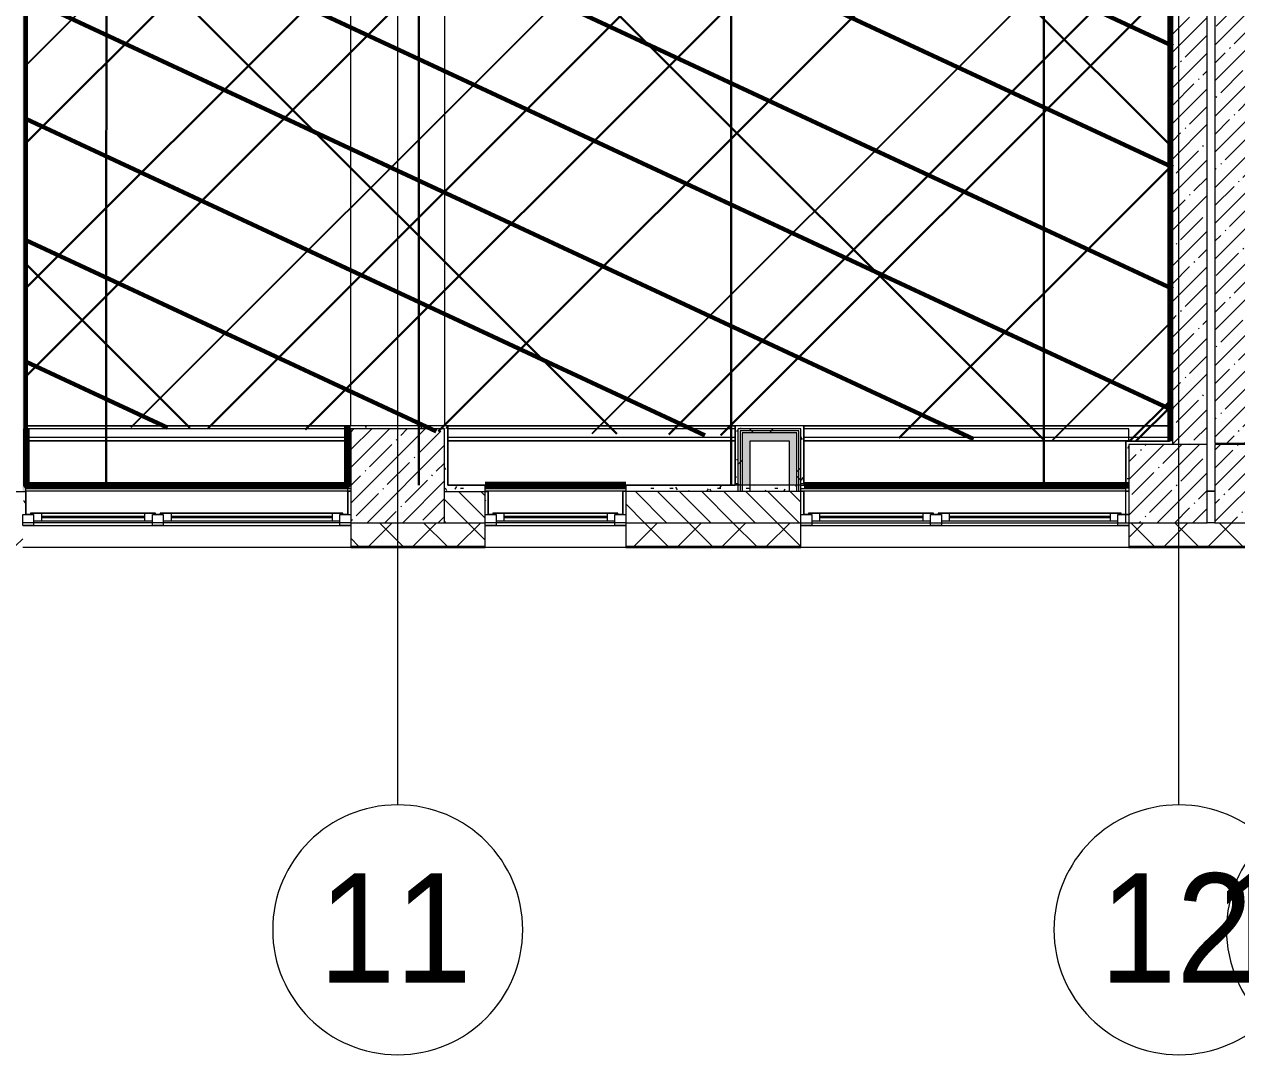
# Model space of a CAD drawing. Header units: millimetres. Extents: x -164500 to 426394, y -51911 to 102118.
# Drawn here: x 179692 to 187452, y -3507 to 3090 of the extents above; entities that cross this region are included whole.
import ezdxf

# ---------------------------------------------------------------- set-up
doc = ezdxf.new("R2010")
doc.units = ezdxf.units.MM
for name, color, linetype, lineweight in [('0) шлифовка', 5, 'Continuous', 60), ('1.4) Плинтус ПЛ-4', 6, 'Continuous', 60), ('5.3) Л-7 Линолеум 4 вып', 230, 'Continuous', 30), ('7.5) НЗ Линолеум Темпо ПЛЮС', 134, 'Continuous', 30), ('7.7) Плинтус', 222, 'Continuous', 90), ('A-FLOR', 7, 'Continuous', 9), ('A-GLAZ', 7, 'Continuous', 9), ('A-GLAZ-1', 7, 'Continuous', 5), ('A-WALL', 7, 'Continuous', 5), ('I-WALL', 7, 'Continuous', 5), ('S-COLS', 7, 'Continuous', 9), ('S-COLS-1', 7, 'Continuous', 5), ('Оси', 7, 'Continuous', 9), ('Оси-1', 7, 'Continuous', 20)]:
    doc.layers.add(name, color=color, linetype=linetype, lineweight=lineweight)
doc.layers.add('2) защита вин плитк', color=6, linetype='Continuous')
doc.layers.add('3.2.3) П-13.2', color=6, linetype='Continuous')
doc.layers.add('A-WALL-1', color=9, linetype='Continuous', lineweight=5, true_color=0x808080)
doc.layers.add('A-WALL-FNSH-1', color=9, linetype='Continuous', lineweight=5, true_color=0x808080)
doc.styles.add('Arial', font='arial.ttf', dxfattribs={"width": 0.9, "height": 700})
pattern_1 = [(45, (148772.12, -0.94), (-114.04925, 114.04925), []), (45, (148886.17, -0.94), (-114.04925, 114.04925), [201.612, -40.322, 6.706, -33.617])]
pattern_2 = [(0, (148772.123, -0.94), (243.84, 60.96), [20.117, -162.763, 20.117, -162.763, -975.36]), (0, (148772.123, -0.94), (243.84, 60.96), [-365.76, 20.117, -345.643, 20.117, -162.763, -426.72]), (0, (148772.123, -0.94), (243.84, 60.96), [-914.4, 20.117, -101.803, 20.117, -284.683]), (120, (148863.563, 29.54), (-174.71291, 180.69163), [20.117, -162.763, 20.117, -162.763, -975.36]), (120, (148863.563, 29.54), (-174.71291, 180.69163), [-365.76, 20.117, -345.643, 20.117, -162.763, -426.72]), (120, (148863.563, 29.54), (-174.71291, 180.69163), [-914.4, 20.117, -101.803, 20.117, -284.683]), (240, (148894.043, 151.46), (-69.12709, -241.65163), [20.117, -162.763, 20.117, -162.763, -975.36]), (240, (148894.043, 151.46), (-69.12709, -241.65163), [-365.76, 20.117, -345.643, 20.117, -162.763, -426.72]), (240, (148894.043, 151.46), (-69.12709, -241.65163), [-914.4, 20.117, -101.803, 20.117, -284.683])]
pattern_3 = [(45, (148772.12, -0.94), (-212.132, 212.132), []), (135, (148772.12, -0.94), (-212.132, -212.132), [])]

# ---------------------------------------------------------------- blocks, each defined once
blk = doc.blocks.new('BSC_Колонна _Прямоугольная - 500х500-V285-Объем проектирования 2 этажа')
at = {"layer": 'S-COLS-1'}
h = blk.add_hatch(dxfattribs=at)
h.set_pattern_fill('FP_11', color=256, style=0, pattern_type=2)
h.set_pattern_definition([(45, (-38790, -150), (-114.04925, 114.04925), []), (45, (-38675.95, -150), (-114.04925, 114.04925), [201.613, -40.323, 6.706, -33.617])])
h.paths.add_polyline_path([(-250, -250), (250, -250), (250, 250), (-250, 250), (-250, -50)])
for p, q in [((250, 250), (-250, 250)), ((-250, 250), (-250, -250)), ((250, -250), (250, 250)), ((-250, -250), (250, -250))]:
    blk.add_line(p, q, dxfattribs=at)
blk = doc.blocks.new('BSC_Колонна _Прямоугольная - 600х600-V313-Объем проектирования 2 этажа')
at = {"layer": 'S-COLS-1'}
h = blk.add_hatch(dxfattribs=at)
h.set_pattern_fill('FP_66', color=256, style=0, pattern_type=2)
h.set_pattern_definition([(45, (-33310, -200), (-114.04925, 114.04925), []), (45, (-33195.95, -200), (-114.04925, 114.04925), [201.613, -40.323, 6.706, -33.617])])
h.paths.add_polyline_path([(-300, -300), (300, -300), (300, 300), (-300, 300), (-300, -247.3)])
for p, q in [((300, 300), (-300, 300)), ((-300, 300), (-300, -300)), ((300, -300), (300, 300)), ((-300, -300), (300, -300))]:
    blk.add_line(p, q, dxfattribs=at)
blk = doc.blocks.new('120_Окно_СКБ_2Ст - 120_Окно_СКБ_2Ст 2100х2400 _мал створка справа_-22446225-Объем проектирования 2 этажа')
at = {"layer": 'A-GLAZ'}
for p, q in [((-1050, -127), (-1050, -57)), ((-1050, -57), (-980, -57)), ((-980, -57), (-980, -127)), ((150, -127), (150, -57)), ((150, -57), (220, -57)), ((220, -57), (220, -127)), ((980, -127), (980, -57)), ((980, -57), (1050, -57)), ((1050, -57), (1050, -127)), ((-980, -127), (-1050, -127)), ((-980, -127), (-1000, -127)), ((-1000, -127), (-1000, -137)), ((-1000, -137), (170, -137)), ((170, -137), (-1000, -137)), ((150, -87), (-980, -87)), ((-980, -87), (-980, -127)), ((-930, -137), (-930, -87)), ((100, -137), (100, -87)), ((150, -127), (150, -87)), ((220, -127), (150, -127)), ((170, -127), (150, -127)), ((170, -137), (170, -127)), ((220, -127), (200, -127)), ((200, -127), (200, -137)), ((200, -137), (1000, -137)), ((1000, -137), (200, -137)), ((980, -87), (220, -87)), ((220, -87), (220, -127)), ((270, -137), (270, -87)), ((930, -137), (930, -87)), ((980, -127), (980, -87)), ((1050, -127), (980, -127)), ((1000, -127), (980, -127)), ((1000, -137), (1000, -127))]:
    blk.add_line(p, q, dxfattribs=at)
at = {"layer": 'A-GLAZ-1'}
for p, q in [((1050, -57), (-1050, -57)), ((-1030, -127), (-1000, -127)), ((-930, -107), (100, -107)), ((100, -117), (-930, -117)), ((170, -127), (200, -127)), ((270, -107), (930, -107)), ((930, -117), (270, -117)), ((1000, -127), (1030, -127))]:
    blk.add_line(p, q, dxfattribs=at)
blk = doc.blocks.new('120_Окно_СКБ_2Ст - 120_Окно_СКБ_2Ст 2100х2400 _мал створка справа_-V319-Объем проектирования 2 этажа')
at = {"layer": 'A-GLAZ'}
for p, q in [((-1050, -127), (-1050, -57)), ((-1050, -57), (-980, -57)), ((-980, -57), (-980, -127)), ((150, -127), (150, -57)), ((150, -57), (220, -57)), ((220, -57), (220, -127)), ((980, -127), (980, -57)), ((980, -57), (1050, -57)), ((1050, -57), (1050, -127)), ((-980, -127), (-1050, -127)), ((-980, -127), (-1000, -127)), ((-1000, -127), (-1000, -137)), ((-1000, -137), (170, -137)), ((170, -137), (-1000, -137)), ((150, -87), (-980, -87)), ((-980, -87), (-980, -127)), ((-930, -137), (-930, -87)), ((100, -137), (100, -87)), ((150, -127), (150, -87)), ((220, -127), (150, -127)), ((170, -127), (150, -127)), ((170, -137), (170, -127)), ((220, -127), (200, -127)), ((200, -127), (200, -137)), ((200, -137), (1000, -137)), ((1000, -137), (200, -137)), ((980, -87), (220, -87)), ((220, -87), (220, -127)), ((270, -137), (270, -87)), ((930, -137), (930, -87)), ((980, -127), (980, -87)), ((1050, -127), (980, -127)), ((1000, -127), (980, -127)), ((1000, -137), (1000, -127))]:
    blk.add_line(p, q, dxfattribs=at)
at = {"layer": 'A-GLAZ-1'}
for p, q in [((1050, -57), (-1050, -57)), ((-1050, -127), (-1000, -127)), ((-930, -107), (100, -107)), ((100, -117), (-930, -117)), ((170, -127), (200, -127)), ((270, -107), (930, -107)), ((930, -117), (270, -117)), ((1000, -127), (1030, -127))]:
    blk.add_line(p, q, dxfattribs=at)
blk = doc.blocks.new('BSC_Колонна _Прямоугольная - 500х500-V366-Объем проектирования 2 этажа')
at = {"layer": 'S-COLS-1'}
h = blk.add_hatch(dxfattribs=at)
h.set_pattern_fill('FP_112', color=256, style=0, pattern_type=2)
h.set_pattern_definition([(45, (-38240, -150), (-114.04925, 114.04925), []), (45, (-38125.95, -150), (-114.04925, 114.04925), [201.613, -40.323, 6.706, -33.617])])
h.paths.add_polyline_path([(250, -250), (250, 250), (-250, 250), (-250, -250), (177, -250)])
for p, q in [((250, 250), (-250, 250)), ((-250, 250), (-250, -250)), ((250, -250), (250, 250)), ((-250, -250), (250, -250))]:
    blk.add_line(p, q, dxfattribs=at)
blk = doc.blocks.new('120_Окно_СКБ_1Ст - 120_Окно_СКБ_1Ст 900х2500_h_-V390-Объем проектирования 2 этажа')
at = {"layer": 'A-GLAZ'}
for p, q in [((-450, -127), (-450, -57)), ((-450, -57), (-380, -57)), ((-380, -57), (-380, -127)), ((380, -127), (380, -57)), ((380, -57), (450, -57)), ((450, -57), (450, -127)), ((-380, -127), (-450, -127)), ((-380, -127), (-400, -127)), ((-400, -127), (-400, -137)), ((-400, -137), (400, -137)), ((400, -137), (-400, -137)), ((380, -87), (-380, -87)), ((-380, -87), (-380, -127)), ((-330, -137), (-330, -87)), ((330, -137), (330, -87)), ((380, -127), (380, -87)), ((450, -127), (380, -127)), ((400, -127), (380, -127)), ((400, -137), (400, -127))]:
    blk.add_line(p, q, dxfattribs=at)
at = {"layer": 'A-GLAZ-1'}
for p, q in [((450, -57), (-450, -57)), ((-430, -127), (-400, -127)), ((-330, -107), (330, -107)), ((330, -117), (-330, -117)), ((400, -127), (430, -127))]:
    blk.add_line(p, q, dxfattribs=at)
blk = doc.blocks.new('Зашивка приборов отопления23 - Зашивка приборов отопления-33321838-Объем проектирования 2 этажа')
at = {"layer": 'A-WALL'}
for p, q in [((36620, 23400), (34540, 23400)), ((34560, 23079), (36620, 23079)), ((36620, 23079), (34560, 23079)), ((34560, 23004), (36620, 23004))]:
    blk.add_line(p, q, dxfattribs=at)
blk = doc.blocks.new('Зашивка приборов отопления24 - Зашивка приборов отопления-33321996-Объем проектирования 2 этажа')
at = {"layer": 'A-WALL'}
for p, q in [((36380, 23400), (35480, 23400)), ((34780, 23079), (36620, 23079)), ((36620, 23079), (34780, 23079)), ((34780, 23004), (36620, 23004))]:
    blk.add_line(p, q, dxfattribs=at)
blk = doc.blocks.new('Зашивка приборов отопления25 - Зашивка приборов отопления-33322064-Объем проектирования 2 этажа')
at = {"layer": 'A-WALL'}
for p, q in [((36640, 23400), (34540, 23400)), ((34540, 23084), (34540, 23079)), ((34540, 23079), (36620, 23079)), ((36620, 23079), (34540, 23079)), ((34540, 23079), (34540, 23004)), ((34540, 23004), (36620, 23004))]:
    blk.add_line(p, q, dxfattribs=at)
blk = doc.blocks.new('Ось сетки - D8-29747960-Объем проектирования 2 этажа')
at = {"layer": 'Оси-1'}
for start, end in [(360, 180), (180, 360)]:
    blk.add_arc((0, 0), 4, start, end, dxfattribs=at)

msp = doc.modelspace()

# ---------------------------------------------------------------- hatches: boundary and pattern name
at = {"layer": '0) шлифовка', "true_color": 0x2776bb}
h = msp.add_hatch(dxfattribs=at)
h.set_pattern_fill('ANSI31', color=152, scale=222, angle=110)
h.set_pattern_definition([(155, (169003.1, 23029.06), (-297.882, -638.811), [])])
h.paths.add_polyline_path([(187042.123, 22926.529), (179707.482, 22964.583), (179703.123, 521), (187042.123, 418.471), (187042.123, 5248.059), (185961.123, 5248.059), (185961.123, 7921), (187042.123, 7921)])
h.paths.add_polyline_path([(183003.123, 13758.059), (179703.262, 13758.059), (179703.123, 22964.643), (183003.123, 22964.643)])
at = {"layer": '2) защита вин плитк'}
h = msp.add_hatch(dxfattribs=at)
h.set_pattern_fill('ANSI31', color=256, scale=600)
h.set_pattern_definition([(45, (169003.1, 23029), (-1347.04, 1347.04), [])])
h.paths.add_polyline_path([(187042.123, 22926.529), (179707.482, 22964.583), (179703.123, 521), (187042.123, 418.471), (187042.123, 5248.059), (185961.123, 5248.059), (185961.123, 7921), (187042.123, 7921)])
h.paths.add_polyline_path([(183003.123, 13758.059), (179703.262, 13758.059), (179703.123, 22964.643), (183003.123, 22964.643)])
at = {"layer": '3.2.3) П-13.2'}
h = msp.add_hatch(dxfattribs=at)
h.set_pattern_fill('ANSI32', color=256, scale=222)
h.set_pattern_definition([(45, (169003.1, 23029), (-1495.21, 1495.21), []), (45, (170000, 23029), (-1495.21, 1495.21), [])])
h.paths.add_polyline_path([(187042.123, 22926.529), (179707.482, 22964.583), (179703.123, 521), (187042.123, 418.471), (187042.123, 5248.059), (185961.123, 5248.059), (185961.123, 7921), (187042.123, 7921)])
h.paths.add_polyline_path([(183003.123, 13758.059), (179703.262, 13758.059), (179703.123, 22964.643), (183003.123, 22964.643)])
at = {"layer": '5.3) Л-7 Линолеум 4 вып'}
h = msp.add_hatch(dxfattribs=at)
h.set_pattern_fill('ANSI37', color=256, scale=600)
h.set_pattern_definition([(45, (169003.1, 23029), (-1347.04, 1347.04), []), (135, (169003.1, 23029), (-1347.04, -1347.04), [])])
h.paths.add_polyline_path([(187042.123, 22926.529), (179707.482, 22964.583), (179703.123, 521), (187042.123, 418.471), (187042.123, 5248.059), (185961.123, 5248.059), (185961.123, 7921), (187042.123, 7921)])
h.paths.add_polyline_path([(183003.123, 13758.059), (179703.262, 13758.059), (179703.123, 22964.643), (183003.123, 22964.643)])
at = {"layer": '7.5) НЗ Линолеум Темпо ПЛЮС'}
h = msp.add_hatch(dxfattribs=at)
h.set_pattern_fill('ANSI31', color=256, scale=333)
h.set_pattern_definition([(45, (169003.1, 23029.1), (-747.606, 747.606), [])])
h.paths.add_polyline_path([(187042.123, 22926.529), (179707.482, 22964.583), (179703.123, 521), (187042.123, 418.471), (187042.123, 5248.059), (185961.123, 5248.059), (185961.123, 7921), (187042.123, 7921)])
h.paths.add_polyline_path([(183003.123, 13758.059), (179703.262, 13758.059), (179703.123, 22964.643), (183003.123, 22964.643)])
h.paths.add_polyline_path([(187047.427, 15005.992), (185437.427, 15005.992), (185437.427, 10235.992), (187047.427, 10235.992)])
at = {"layer": 'A-WALL'}
h = msp.add_hatch(dxfattribs=at)
h.set_pattern_fill('FP_2', color=256, style=0, pattern_type=2)
h.set_pattern_definition([(135, (148772.12, -0.94), (-70.71068, -70.71068), [])])
h.paths.add_polyline_path([(183542.123, -100.941), (184662.123, -100.941), (184662.123, 99.059), (183542.123, 99.059), (183542.123, -66.948)])
h.paths.add_polyline_path([(182642.123, -100.941), (182642.123, 99.059), (182382.123, 99.059), (182382.123, -100.941)])
h = msp.add_hatch(dxfattribs=at)
h.set_pattern_fill('FP_24', color=256, style=0, pattern_type=2)
h.set_pattern_definition([(45, (148772.12, -0.94), (-141.42136, 141.42136), []), (135, (148772.12, -0.94), (-141.42136, -141.42136), [])])
h.paths.add_polyline_path([(224252.123, -250.941), (224472.123, -250.941), (224472.123, -100.941), (220332.123, -100.941), (220332.123, -250.941), (224048.58, -250.941)])
h.paths.add_polyline_path([(216098.502, -250.941), (219432.123, -250.941), (219432.123, -100.941), (215832.123, -100.941), (215832.123, -250.941)])
h.paths.add_polyline_path([(214182.123, -250.941), (214932.123, -250.941), (214932.123, -100.941), (213932.123, -100.941), (213932.123, -250.941)])
h.paths.add_polyline_path([(210182.123, -250.941), (210832.123, -250.941), (210832.123, -100.941), (209682.123, -100.941), (209682.123, -250.941)])
h.paths.add_polyline_path([(207582.123, -250.941), (207582.123, -100.941), (206832.123, -100.941), (206832.123, -250.941), (207425.689, -250.941)])
h.paths.add_polyline_path([(205182.123, -250.941), (205932.123, -250.941), (205932.123, -100.941), (205182.123, -100.941), (205182.123, -118.941)])
h.paths.add_polyline_path([(200682.123, -250.941), (202082.123, -250.941), (202082.123, -100.941), (200682.123, -100.941)])
h.paths.add_polyline_path([(196584.673, -250.941), (197582.123, -250.941), (197582.123, -100.941), (196182.123, -100.941), (196182.123, -250.941)])
h.paths.add_polyline_path([(191682.123, -250.941), (192808.457, -250.941), (192808.457, -100.941), (191432.123, -100.941), (191432.123, -250.941), (191525.533, -250.941)])
h.paths.add_polyline_path([(194082.123, -250.941), (194082.123, -100.941), (193708.457, -100.941), (193708.457, -250.941)])
h.paths.add_polyline_path([(187262.123, -250.941), (188332.123, -250.941), (188332.123, -100.941), (186762.123, -100.941), (186762.123, -250.941), (187189.127, -250.941)])
h.paths.add_polyline_path([(181782.123, -250.941), (182642.123, -250.941), (182642.123, -100.941), (181782.123, -100.941), (181782.123, -118.941)])
h.paths.add_polyline_path([(183575.455, -250.941), (184662.123, -250.941), (184662.123, -100.941), (183542.123, -100.941), (183542.123, -250.941)])
h.paths.add_polyline_path([(178516.314, -250.941), (179682.123, -250.941), (179682.123, -100.941), (177981.867, -100.941), (177981.867, -250.941)])
h.paths.add_polyline_path([(171288.97, -250.941), (171482.123, -250.941), (171482.123, -100.941), (170382.123, -100.941), (170382.123, -250.941), (171282.123, -250.941)])
h.paths.add_polyline_path([(174902.642, -250.941), (175181.867, -250.941), (175181.867, -100.941), (173582.123, -100.941), (173582.123, -250.941), (174332.123, -250.941)])
h.paths.add_polyline_path([(165432.123, -250.941), (166032.123, -250.941), (166032.123, -100.941), (164882.123, -100.941), (164882.123, -250.941)])
h.paths.add_polyline_path([(167582.123, -250.941), (167582.123, -100.941), (166932.123, -100.941), (166932.123, -250.941), (166952.564, -250.941)])
h.paths.add_polyline_path([(160932.123, -250.941), (161782.123, -250.941), (161782.123, -100.941), (160432.123, -100.941), (160432.123, -250.941), (160447.955, -250.941)])
h.paths.add_polyline_path([(155388.814, -250.941), (157332.123, -250.941), (157332.123, -100.941), (153402.123, -100.941), (153402.123, -250.941), (154666.08, -250.941)])
h.paths.add_polyline_path([(148662.123, -250.941), (152502.123, -250.941), (152502.123, -100.941), (148512.123, -100.941), (148512.123, -250.941)])
at = {"layer": 'I-WALL'}
h = msp.add_hatch(dxfattribs=at)
h.set_pattern_fill('FP_191', color=256, style=0, pattern_type=2)
h.set_pattern_definition(pattern_2)
h.paths.add_polyline_path([(179682.123, 99.059), (179702.123, 99.059), (179702.123, 7899.059), (179682.123, 7899.059), (179682.123, 119.059)])
h = msp.add_hatch(dxfattribs=at)
h.set_pattern_fill('FP_1', color=256, style=0, pattern_type=2)
h.set_pattern_definition(pattern_1)
h.paths.add_polyline_path([(187042.123, 399.059), (187262.123, 399.059), (187262.123, 7399.059), (187042.123, 7399.059), (187042.123, 399.148)])
h = msp.add_hatch(dxfattribs=at)
h.set_pattern_fill('FP_1', color=256, style=0, pattern_type=2)
h.set_pattern_definition(pattern_1)
h.paths.add_polyline_path([(187492.666, 409.059), (187532.123, 409.059), (187532.123, 7399.059), (187312.123, 7399.059), (187312.123, 409.059), (187491.839, 409.059)])
h = msp.add_hatch(dxfattribs=at)
h.set_pattern_fill('FP_191', color=256, style=0, pattern_type=2)
h.set_pattern_definition(pattern_2)
h.paths.add_polyline_path([(187042.123, 399.059), (187040.973, 5249.059), (187022.123, 5249.059), (187022.123, 420.059), (187041.889, 399.304)])
h.paths.add_polyline_path([(187033.901, 399.059), (187041.854, 399.328), (187022.123, 419.059), (187022.123, 399.059)])
h = msp.add_hatch(dxfattribs=at)
h.set_pattern_fill('FP_191', color=256, style=0, pattern_type=2)
h.set_pattern_definition(pattern_2)
h.paths.add_polyline_path([(181782.123, 149.059), (181782.123, 519.059), (181762.123, 519.059), (181762.123, 149.059), (181768.619, 149.059)])
h = msp.add_hatch(dxfattribs=at)
h.set_pattern_fill('FP_191', color=256, style=0, pattern_type=2)
h.set_pattern_definition(pattern_2)
h.paths.add_polyline_path([(182382.123, 499.059), (182402.123, 499.274), (182402.123, 519.059), (181782.123, 519.059), (181782.123, 499.059), (182129.986, 499.059)])
h = msp.add_hatch(dxfattribs=at)
h.set_pattern_fill('FP_191', color=256, style=0, pattern_type=2)
h.set_pattern_definition(pattern_2)
h.paths.add_polyline_path([(182402.123, 139.059), (182402.123, 499.059), (182382.123, 499.059), (182382.123, 139.059)])
h = msp.add_hatch(dxfattribs=at)
h.set_pattern_fill('FP_191', color=256, style=0, pattern_type=2)
h.set_pattern_definition(pattern_2)
h.paths.add_polyline_path([(184681.123, 499.059), (184682.123, 499.059), (184681.123, 519.059), (184242.123, 519.059), (184242.123, 499.059), (184662.123, 499.059)])
h = msp.add_hatch(dxfattribs=at)
h.set_pattern_fill('FP_191', color=256, style=0, pattern_type=2)
h.set_pattern_definition(pattern_2)
h.paths.add_polyline_path([(184262.123, 149.059), (184262.123, 499.059), (184242.123, 498.106), (184242.123, 149.059)])
h = msp.add_hatch(dxfattribs=at)
h.set_pattern_fill('FP_192', color=256, style=0, pattern_type=2)
h.set_pattern_definition(pattern_3)
h.paths.add_polyline_path([(184262.123, 139.059), (184274.623, 139.059), (184274.623, 499.059), (184262.123, 499.059), (184262.123, 149.059)])
h = msp.add_hatch(dxfattribs=at)
h.set_pattern_fill('FP_192', color=256, style=0, pattern_type=2)
h.set_pattern_definition(pattern_3)
h.paths.add_polyline_path([(184274.623, 486.559), (184662.123, 486.559), (184662.123, 499.059), (184274.623, 499.059)])
h = msp.add_hatch(dxfattribs=at)
h.set_pattern_fill('FP_192', color=256, style=0, pattern_type=2)
h.set_pattern_definition(pattern_3)
h.paths.add_polyline_path([(184274.623, 139.059), (184287.123, 139.059), (184287.123, 486.559), (184274.623, 486.559), (184274.623, 149.059)])
h = msp.add_hatch(dxfattribs=at)
h.set_pattern_fill('FP_192', color=256, style=0, pattern_type=2)
h.set_pattern_definition(pattern_3)
h.paths.add_polyline_path([(184287.123, 474.059), (184649.623, 474.059), (184649.623, 486.559), (184287.123, 486.559)])
for points in [[(184337.123, 139.059), (184337.123, 474.059), (184287.123, 474.059), (184287.123, 139.059), (184298.189, 139.059)], [(184637.123, 424.059), (184637.123, 474.059), (184337.123, 474.059), (184337.123, 424.059), (184587.123, 424.059)], [(184587.123, 139.059), (184637.123, 139.059), (184637.123, 424.059), (184587.123, 424.059), (184587.123, 280.026)]]:
    msp.add_hatch(color=256, dxfattribs=at).paths.add_polyline_path(points)
h = msp.add_hatch(dxfattribs=at)
h.set_pattern_fill('FP_192', color=256, style=0, pattern_type=2)
h.set_pattern_definition(pattern_3)
h.paths.add_polyline_path([(184637.123, 139.059), (184649.623, 139.059), (184649.623, 474.059), (184637.123, 474.059), (184637.123, 283.252)])
h = msp.add_hatch(dxfattribs=at)
h.set_pattern_fill('FP_192', color=256, style=0, pattern_type=2)
h.set_pattern_definition(pattern_3)
h.paths.add_polyline_path([(184662.123, 139.059), (184662.123, 486.559), (184649.623, 486.559), (184649.623, 139.059), (184660.585, 139.059)])
h = msp.add_hatch(dxfattribs=at)
h.set_pattern_fill('FP_191', color=256, style=0, pattern_type=2)
h.set_pattern_definition(pattern_2)
h.paths.add_polyline_path([(184662.123, 149.059), (184682.123, 149.059), (184681.123, 499.059), (184662.123, 499.059), (184662.123, 284.865)])
h = msp.add_hatch(dxfattribs=at)
h.set_pattern_fill('FP_191', color=256, style=0, pattern_type=2)
h.set_pattern_definition(pattern_2)
h.paths.add_polyline_path([(186742.123, 149.059), (186762.123, 149.059), (186762.123, 399.059), (186742.123, 397.439), (186742.123, 396.175)])
h = msp.add_hatch(dxfattribs=at)
h.set_pattern_fill('FP_191', color=256, style=0, pattern_type=2)
h.set_pattern_definition(pattern_2)
h.paths.add_polyline_path([(179682.123, -48.941), (179702.123, -48.941), (179702.123, 99.059), (179682.123, 99.059), (179682.123, -25.944)])
h = msp.add_hatch(dxfattribs=at)
h.set_pattern_fill('FP_191', color=256, style=0, pattern_type=2)
h.set_pattern_definition(pattern_2)
h.paths.add_polyline_path([(183542.123, 99.059), (184662.123, 99.059), (184662.123, 139.059), (183542.123, 139.059), (183542.123, 119.059)])
h.paths.add_polyline_path([(182491.353, 99.059), (182642.123, 99.059), (182642.123, 139.059), (182382.123, 139.059), (182382.123, 99.059)])
h = msp.add_hatch(dxfattribs=at)
h.set_pattern_fill('FP_191', color=256, style=0, pattern_type=2)
h.set_pattern_definition(pattern_2)
h.paths.add_polyline_path([(182642.123, -48.941), (182662.123, -48.941), (182662.123, 99.059), (182642.123, 99.059), (182642.123, 80.508)])
h = msp.add_hatch(dxfattribs=at)
h.set_pattern_fill('FP_191', color=256, style=0, pattern_type=2)
h.set_pattern_definition(pattern_2)
h.paths.add_polyline_path([(184662.123, -48.941), (184682.123, -48.941), (184682.123, 99.059), (184662.123, 99.059), (184662.123, 80.508)])

# ---------------------------------------------------------------- linework, layer by layer
at = {"layer": '1.4) Плинтус ПЛ-4'}
for p, q in [((179703.123, 140.059), (179703.123, 7920.059)), ((187021.123, 5248.059), (187021.123, 420.059))]:
    msp.add_line(p, q, dxfattribs=at)
at = {"layer": '7.5) НЗ Линолеум Темпо ПЛЮС'}
for points in [[(184216.931, 21639.059), (184216.931, 139.059)], [(186216.931, 139.059), (186216.931, 21639.059)], [(180223.013, 13778.059), (180216.931, 139.059)], [(182216.931, 139.059), (182216.931, 13758.059)]]:
    msp.add_lwpolyline(points, dxfattribs=at)
at = {"layer": '7.7) Плинтус'}
for points in [[(179704.123, 499.059), (179704.123, 140.059), (181761.123, 140.059), (181761.123, 520.059)], [(183542.123, 140.059), (182642.123, 140.059)], [(184683.123, 140.059), (186762.123, 140.059)]]:
    msp.add_lwpolyline(points, dxfattribs=at)
at = {"layer": 'A-FLOR'}
for p, q in [((181782.123, 520), (181782.123, 7187.253)), ((181782.123, 519.059), (181782.123, 7186.311)), ((182382.123, 7187.253), (182382.123, 520)), ((182382.123, 7186.311), (182382.123, 519.059)), ((184241.123, 520), (184241.123, 500)), ((184241.123, 519.059), (184241.123, 499.059)), ((184681.123, 520), (184242.123, 520)), ((184681.123, 519.059), (184242.123, 519.059)), ((181762.123, 445), (179702.123, 445)), ((181762.123, 444.059), (179702.123, 444.059)), ((184242.123, 445), (182402.123, 445)), ((184242.123, 444.059), (182402.123, 444.059)), ((187022.123, 445), (184682.123, 445)), ((187022.123, 444.059), (184682.123, 444.059)), ((187022.123, 420), (186762.123, 420)), ((187022.123, 419.059), (186762.123, 419.059)), ((179702.123, 140), (181762.123, 140)), ((179702.123, 139.059), (181762.123, 139.059)), ((181762.123, 140), (181762.123, 150)), ((181762.123, 139.059), (181762.123, 149.059)), ((182642.123, 140), (183542.123, 140)), ((182642.123, 139.059), (183542.123, 139.059)), ((184587.123, 140), (184337.123, 140)), ((184587.123, 139.059), (184337.123, 139.059)), ((184662.123, 140), (186742.123, 140)), ((184662.123, 139.059), (186742.123, 139.059)), ((186742.123, 140), (186742.123, 150)), ((186742.123, 139.059), (186742.123, 149.059)), ((187312.123, 100), (187262.123, 100)), ((187312.123, 99.059), (187262.123, 99.059))]:
    msp.add_line(p, q, dxfattribs=at)
at = {"layer": 'A-WALL'}
for p, q in [((187042.123, 399.059), (187042.123, 6169.059)), ((182402.123, 499.059), (182402.123, 139.059)), ((184274.623, 486.559), (184274.623, 99.059)), ((184649.623, 486.559), (184274.623, 486.559)), ((184287.123, 474.059), (184287.123, 99.059)), ((184637.123, 474.059), (184287.123, 474.059)), ((184637.123, 99.059), (184637.123, 474.059)), ((184649.623, 99.059), (184649.623, 486.559)), ((186762.123, 419.059), (186742.123, 419.059)), ((182382.123, 99.059), (182662.123, 99.059)), ((184682.123, 99.059), (183522.123, 99.059)), ((182382.123, -100.941), (182642.123, -100.941)), ((183542.123, -100.941), (186762.123, -100.941)), ((181782.123, -258.941), (179682.123, -258.941)), ((181782.123, -250.941), (182642.123, -250.941)), ((181782.123, -253.941), (182642.123, -253.941)), ((183542.123, -258.941), (182642.123, -258.941)), ((183542.123, -250.941), (184662.123, -250.941)), ((183542.123, -253.941), (184662.123, -253.941)), ((186762.123, -258.941), (184662.123, -258.941)), ((186762.123, -250.941), (188332.123, -250.941)), ((186762.123, -253.941), (188332.123, -253.941))]:
    msp.add_line(p, q, dxfattribs=at)
at = {"layer": 'A-WALL-1'}
for p, q in [((187262.123, 399.059), (187262.123, 7399.059)), ((187312.123, 7399.059), (187312.123, 409.059)), ((182402.123, 519.059), (181762.123, 519.059)), ((184662.123, 499.059), (184262.123, 499.059)), ((184262.123, 99.059), (184262.123, 499.059)), ((184662.123, -250.941), (184662.123, 499.059)), ((184682.123, 519.059), (184681.123, 519.059)), ((184682.123, 149.059), (184682.123, 519.059)), ((184337.123, 99.059), (184337.123, 424.059)), ((184337.123, 424.059), (184587.123, 424.059)), ((184587.123, 424.059), (184587.123, 99.059)), ((186742.123, 419.059), (186742.123, 149.059)), ((187022.123, 420.059), (187022.123, 419.059)), ((187312.123, 409.059), (187532.123, 409.059)), ((178581.867, 99.059), (179702.123, 99.059)), ((179702.123, 99.059), (179702.123, 139.059)), ((181762.123, 149.059), (181782.123, 149.059)), ((181782.123, 99.059), (181762.123, 99.059)), ((181762.123, 99.059), (181762.123, -48.941)), ((182403.123, 139.059), (182402.123, 139.059)), ((182642.123, -250.941), (182642.123, 139.059)), ((182662.123, -48.941), (182662.123, 99.059)), ((183522.123, 99.059), (183522.123, -48.941)), ((183542.123, 139.059), (183542.123, -250.941)), ((184242.123, 149.059), (184262.123, 149.059)), ((184662.123, 139.059), (184242.123, 139.059)), ((184662.123, 149.059), (184682.123, 149.059)), ((184682.123, -48.941), (184682.123, 99.059)), ((186742.123, 149.059), (186762.123, 149.059)), ((179682.123, -48.941), (179702.123, -48.941)), ((181762.123, -48.941), (181782.123, -48.941)), ((182642.123, -48.941), (182662.123, -48.941)), ((183522.123, -48.941), (183542.123, -48.941)), ((184662.123, -48.941), (184682.123, -48.941)), ((181782.123, -100.941), (181782.123, -250.941)), ((186762.123, -100.941), (186762.123, -250.941)), ((187312.123, -100.941), (187262.123, -100.941))]:
    msp.add_line(p, q, dxfattribs=at)
at = {"layer": 'A-WALL-FNSH-1'}
for p, q in [((179702.123, 7919.059), (179702.123, 139.059)), ((187022.123, 420.059), (187022.123, 5249.059)), ((179704.123, 3086.793), (179703.123, 3086.793)), ((179704.123, 140.059), (179704.123, 3086.793)), ((182402.123, 520.059), (181761.123, 520.059)), ((181761.123, 519.059), (181761.123, 140.059)), ((181762.123, 149.059), (181762.123, 519.059)), ((182402.123, 519.059), (182402.123, 499.059)), ((182403.123, 140.059), (182403.123, 520.059)), ((184241.123, 520.059), (184241.123, 140.059)), ((184683.123, 520.059), (184241.123, 520.059)), ((184242.123, 139.059), (184242.123, 519.059)), ((184683.123, 149.059), (184683.123, 520.059)), ((186741.123, 420.059), (186741.123, 149.059)), ((187021.123, 420.059), (186741.123, 420.059)), ((179703.123, 99.059), (179702.123, 99.059)), ((179702.123, 99.059), (179702.123, -48.941)), ((179703.123, 140.059), (179704.123, 140.059)), ((179703.123, -48.941), (179703.123, 99.059)), ((181761.123, 140.059), (181762.123, 140.059)), ((181762.123, 99.059), (181761.123, 99.059)), ((181761.123, 99.059), (181761.123, -48.941)), ((182642.123, 140.059), (182403.123, 140.059)), ((182403.123, 139.059), (182642.123, 139.059)), ((182642.123, 139.059), (182642.123, 140.059)), ((182663.123, 99.059), (182662.123, 99.059)), ((182663.123, -48.941), (182663.123, 99.059)), ((183522.123, 99.059), (183521.123, 99.059)), ((183521.123, 99.059), (183521.123, -48.941)), ((184241.123, 140.059), (183542.123, 140.059)), ((183542.123, 140.059), (183542.123, 139.059)), ((183542.123, 139.059), (184242.123, 139.059)), ((184682.123, 149.059), (184683.123, 149.059)), ((184683.123, 99.059), (184682.123, 99.059)), ((184683.123, -48.941), (184683.123, 99.059)), ((186741.123, 149.059), (186742.123, 149.059)), ((186742.123, 99.059), (186741.123, 99.059)), ((186741.123, 99.059), (186741.123, -48.941)), ((179702.123, -48.941), (179703.123, -48.941)), ((181761.123, -48.941), (181762.123, -48.941)), ((182662.123, -48.941), (182663.123, -48.941)), ((183521.123, -48.941), (183522.123, -48.941)), ((184682.123, -48.941), (184683.123, -48.941)), ((186741.123, -48.941), (186742.123, -48.941)), ((181782.123, -250.941), (181782.123, -258.941)), ((181782.123, -258.941), (182642.123, -258.941)), ((182642.123, -258.941), (182642.123, -250.941)), ((183542.123, -250.941), (183542.123, -258.941)), ((183542.123, -258.941), (184662.123, -258.941)), ((184662.123, -258.941), (184662.123, -250.941)), ((186762.123, -250.941), (186762.123, -258.941)), ((186762.123, -258.941), (188332.123, -258.941))]:
    msp.add_line(p, q, dxfattribs=at)
at = {"layer": 'I-WALL'}
for p, q in [((179704.123, 3104.175), (179704.123, 3086.793)), ((179704.123, 2621.212), (179703.123, 2621.212)), ((179704.123, 2555.105), (179703.123, 2555.105)), ((179703.123, 2546.431), (179704.123, 2546.431)), ((179703.123, 2336.431), (179704.123, 2336.431)), ((179703.123, 2334.415), (179704.123, 2334.415)), ((179703.123, 2274.771), (179704.123, 2274.771)), ((179703.123, 1843.546), (179704.123, 1843.546)), ((179703.123, 1743.546), (179704.123, 1743.546)), ((179704.123, 1629.386), (179703.123, 1629.386)), ((179703.123, 1576.261), (179704.123, 1576.261)), ((179704.123, 1484.565), (179703.123, 1484.565)), ((179703.123, 1444.565), (179704.123, 1444.565)), ((179704.123, 1142.165), (179703.123, 1142.165)), ((179703.123, 1099.177), (179704.123, 1099.177)), ((179703.123, 520.059), (181761.123, 520.059)), ((181761.123, 519.059), (179703.123, 519.059)), ((179704.123, 481.636), (179703.123, 481.636)), ((181761.123, 519.059), (181761.123, 520.059)), ((182402.123, 520.059), (182402.123, 519.059)), ((182402.123, 520.059), (184241.123, 520.059)), ((184242.123, 519.059), (182402.123, 519.059)), ((184683.123, 520.059), (187021.123, 520.059)), ((187021.123, 519.059), (184683.123, 519.059)), ((179703.123, 405.406), (179704.123, 405.406)), ((179702.123, 119.059), (181782.123, 119.059)), ((179703.123, 140.059), (179703.123, 119.059)), ((179704.123, 140.059), (181761.123, 140.059)), ((181762.123, 99.059), (181762.123, 139.059)), ((182642.123, 140.059), (183542.123, 140.059)), ((182642.123, 119.059), (183542.123, 119.059)), ((184662.123, 119.059), (186742.123, 119.059)), ((184682.123, 149.059), (184682.123, 140.059)), ((184682.123, 140.059), (186742.123, 140.059)), ((186741.123, 140.059), (186741.123, 149.059)), ((186742.123, 140.059), (186742.123, 149.059)), ((186742.123, -100.941), (186742.123, 119.059)), ((186762.123, 99.059), (186742.123, 99.059)), ((186762.123, -48.941), (186742.123, -48.941)), ((181782.123, -100.941), (179682.123, -100.941)), ((183542.123, -100.941), (182642.123, -100.941))]:
    msp.add_line(p, q, dxfattribs=at)
at = {"layer": 'I-WALL', "flags": 128}
for points in [[(179703.123, 1584.282), (179703.123, 1587.486), (179703.123, 1591.068), (179703.123, 1594.939), (179703.123, 1599.004), (179703.123, 1603.163), (179703.123, 1607.314), (179703.123, 1611.354), (179703.123, 1615.184), (179703.123, 1618.71), (179703.123, 1621.844), (179703.123, 1624.511), (179703.123, 1626.643), (179703.123, 1628.189), (179703.123, 1629.11), (179703.123, 1629.386)], [(179703.123, 1629.386), (179703.123, 1629.11), (179703.123, 1628.189), (179703.123, 1626.643), (179703.123, 1624.511), (179703.123, 1621.844), (179703.123, 1618.71), (179703.123, 1615.184), (179703.123, 1611.354), (179703.123, 1607.314), (179703.123, 1603.163), (179703.123, 1599.004), (179703.123, 1594.939), (179703.123, 1591.068), (179703.123, 1587.486), (179703.123, 1584.282)], [(179703.123, 1629.384), (179703.123, 1629.004), (179703.123, 1627.979), (179703.123, 1626.335), (179703.123, 1624.112), (179703.123, 1621.364)], [(179703.123, 1621.364), (179703.123, 1624.112), (179703.123, 1626.335), (179703.123, 1627.979), (179703.123, 1629.004), (179703.123, 1629.384)], [(179703.123, 1621.364), (179703.123, 1618.16), (179703.123, 1614.579), (179703.123, 1610.708), (179703.123, 1606.643), (179703.123, 1602.484), (179703.123, 1598.333), (179703.123, 1594.293), (179703.123, 1590.463), (179703.123, 1586.937), (179703.123, 1583.802), (179703.123, 1581.136), (179703.123, 1579.004), (179703.123, 1577.458), (179703.123, 1576.537), (179703.123, 1576.261)], [(179703.123, 1576.261), (179703.123, 1576.537), (179703.123, 1577.458), (179703.123, 1579.004), (179703.123, 1581.136), (179703.123, 1583.802), (179703.123, 1586.937), (179703.123, 1590.463), (179703.123, 1594.293), (179703.123, 1598.333), (179703.123, 1602.484), (179703.123, 1606.643), (179703.123, 1610.708), (179703.123, 1614.579), (179703.123, 1618.16), (179703.123, 1621.364)], [(179703.123, 1576.263), (179703.123, 1576.643), (179703.123, 1577.668), (179703.123, 1579.312), (179703.123, 1581.535), (179703.123, 1584.282)], [(179703.123, 1584.282), (179703.123, 1581.535), (179703.123, 1579.312), (179703.123, 1577.668), (179703.123, 1576.643), (179703.123, 1576.263)], [(179704.123, 1629.386), (179704.123, 1629.11), (179704.123, 1628.189), (179704.123, 1626.643), (179704.123, 1624.511), (179704.123, 1621.844), (179704.123, 1618.71), (179704.123, 1615.184), (179704.123, 1611.354), (179704.123, 1607.314), (179704.123, 1603.163), (179704.123, 1599.004), (179704.123, 1594.939), (179704.123, 1591.068), (179704.123, 1587.486), (179704.123, 1584.282)], [(179704.123, 1584.282), (179704.123, 1587.486), (179704.123, 1591.068), (179704.123, 1594.939), (179704.123, 1599.004), (179704.123, 1603.163), (179704.123, 1607.314), (179704.123, 1611.354), (179704.123, 1615.184), (179704.123, 1618.71), (179704.123, 1621.844), (179704.123, 1624.511), (179704.123, 1626.643), (179704.123, 1628.189), (179704.123, 1629.11), (179704.123, 1629.386)], [(179704.123, 1621.364), (179704.123, 1624.112), (179704.123, 1626.335), (179704.123, 1627.979), (179704.123, 1629.004), (179704.123, 1629.384)], [(179704.123, 1629.384), (179704.123, 1629.004), (179704.123, 1627.979), (179704.123, 1626.335), (179704.123, 1624.112), (179704.123, 1621.364)], [(179704.123, 1576.261), (179704.123, 1576.537), (179704.123, 1577.458), (179704.123, 1579.004), (179704.123, 1581.136), (179704.123, 1583.802), (179704.123, 1586.937), (179704.123, 1590.463), (179704.123, 1594.293), (179704.123, 1598.333), (179704.123, 1602.484), (179704.123, 1606.643), (179704.123, 1610.708), (179704.123, 1614.579), (179704.123, 1618.16), (179704.123, 1621.364)], [(179704.123, 1621.364), (179704.123, 1618.16), (179704.123, 1614.579), (179704.123, 1610.708), (179704.123, 1606.643), (179704.123, 1602.484), (179704.123, 1598.333), (179704.123, 1594.293), (179704.123, 1590.463), (179704.123, 1586.937), (179704.123, 1583.802), (179704.123, 1581.136), (179704.123, 1579.004), (179704.123, 1577.458), (179704.123, 1576.537), (179704.123, 1576.261)], [(179704.123, 1584.282), (179704.123, 1581.535), (179704.123, 1579.312), (179704.123, 1577.668), (179704.123, 1576.643), (179704.123, 1576.263)], [(179704.123, 1576.263), (179704.123, 1576.643), (179704.123, 1577.668), (179704.123, 1579.312), (179704.123, 1581.535), (179704.123, 1584.282)], [(179703.123, 1464.565), (179703.123, 1467.694), (179703.123, 1470.746), (179703.123, 1473.645), (179703.123, 1476.321), (179703.123, 1478.707), (179703.123, 1480.746), (179703.123, 1482.385), (179703.123, 1483.586), (179703.123, 1484.319), (179703.123, 1484.565), (179703.123, 1484.319), (179703.123, 1483.586), (179703.123, 1482.385), (179703.123, 1480.746), (179703.123, 1478.707), (179703.123, 1476.321), (179703.123, 1473.645), (179703.123, 1470.746), (179703.123, 1467.694), (179703.123, 1464.565)], [(179703.123, 1464.565), (179703.123, 1467.694), (179703.123, 1470.746), (179703.123, 1473.645), (179703.123, 1476.321), (179703.123, 1478.707), (179703.123, 1480.746), (179703.123, 1482.385), (179703.123, 1483.586), (179703.123, 1484.319), (179703.123, 1484.565), (179703.123, 1484.319), (179703.123, 1483.586), (179703.123, 1482.385), (179703.123, 1480.746), (179703.123, 1478.707), (179703.123, 1476.321), (179703.123, 1473.645), (179703.123, 1470.746), (179703.123, 1467.694), (179703.123, 1464.565)], [(179704.123, 1464.565), (179704.123, 1467.694), (179704.123, 1470.746), (179704.123, 1473.645), (179704.123, 1476.321), (179704.123, 1478.707), (179704.123, 1480.746), (179704.123, 1482.385), (179704.123, 1483.586), (179704.123, 1484.319), (179704.123, 1484.565), (179704.123, 1484.319), (179704.123, 1483.586), (179704.123, 1482.385), (179704.123, 1480.746), (179704.123, 1478.707), (179704.123, 1476.321), (179704.123, 1473.645), (179704.123, 1470.746), (179704.123, 1467.694), (179704.123, 1464.565)], [(179704.123, 1464.565), (179704.123, 1467.694), (179704.123, 1470.746), (179704.123, 1473.645), (179704.123, 1476.321), (179704.123, 1478.707), (179704.123, 1480.746), (179704.123, 1482.385), (179704.123, 1483.586), (179704.123, 1484.319), (179704.123, 1484.565), (179704.123, 1484.319), (179704.123, 1483.586), (179704.123, 1482.385), (179704.123, 1480.746), (179704.123, 1478.707), (179704.123, 1476.321), (179704.123, 1473.645), (179704.123, 1470.746), (179704.123, 1467.694), (179704.123, 1464.565)], [(179703.123, 1464.565), (179703.123, 1461.437), (179703.123, 1458.385), (179703.123, 1455.485), (179703.123, 1452.81), (179703.123, 1450.423), (179703.123, 1448.385), (179703.123, 1446.745), (179703.123, 1445.544), (179703.123, 1444.812), (179703.123, 1444.565), (179703.123, 1444.812), (179703.123, 1445.544), (179703.123, 1446.745), (179703.123, 1448.385), (179703.123, 1450.423), (179703.123, 1452.81), (179703.123, 1455.485), (179703.123, 1458.385), (179703.123, 1461.437), (179703.123, 1464.565)], [(179703.123, 1464.565), (179703.123, 1461.437), (179703.123, 1458.385), (179703.123, 1455.485), (179703.123, 1452.81), (179703.123, 1450.423), (179703.123, 1448.385), (179703.123, 1446.745), (179703.123, 1445.544), (179703.123, 1444.812), (179703.123, 1444.565), (179703.123, 1444.812), (179703.123, 1445.544), (179703.123, 1446.745), (179703.123, 1448.385), (179703.123, 1450.423), (179703.123, 1452.81), (179703.123, 1455.485), (179703.123, 1458.385), (179703.123, 1461.437), (179703.123, 1464.565)], [(179704.123, 1464.565), (179704.123, 1461.437), (179704.123, 1458.385), (179704.123, 1455.485), (179704.123, 1452.81), (179704.123, 1450.423), (179704.123, 1448.385), (179704.123, 1446.745), (179704.123, 1445.544), (179704.123, 1444.812), (179704.123, 1444.565), (179704.123, 1444.812), (179704.123, 1445.544), (179704.123, 1446.745), (179704.123, 1448.385), (179704.123, 1450.423), (179704.123, 1452.81), (179704.123, 1455.485), (179704.123, 1458.385), (179704.123, 1461.437), (179704.123, 1464.565)], [(179704.123, 1464.565), (179704.123, 1461.437), (179704.123, 1458.385), (179704.123, 1455.485), (179704.123, 1452.81), (179704.123, 1450.423), (179704.123, 1448.385), (179704.123, 1446.745), (179704.123, 1445.544), (179704.123, 1444.812), (179704.123, 1444.565), (179704.123, 1444.812), (179704.123, 1445.544), (179704.123, 1446.745), (179704.123, 1448.385), (179704.123, 1450.423), (179704.123, 1452.81), (179704.123, 1455.485), (179704.123, 1458.385), (179704.123, 1461.437), (179704.123, 1464.565)], [(179703.123, 1129.022), (179703.123, 1132.017), (179703.123, 1134.733), (179703.123, 1137.103), (179703.123, 1139.068), (179703.123, 1140.58), (179703.123, 1141.602), (179703.123, 1142.109), (179703.123, 1142.088), (179703.123, 1141.539), (179703.123, 1140.477), (179703.123, 1138.926), (179703.123, 1136.927), (179703.123, 1134.527), (179703.123, 1131.786), (179703.123, 1128.771), (179703.123, 1125.557), (179703.123, 1122.222), (179703.123, 1118.85), (179703.123, 1115.522), (179703.123, 1112.321)], [(179703.123, 1112.321), (179703.123, 1115.522), (179703.123, 1118.85), (179703.123, 1122.222), (179703.123, 1125.557), (179703.123, 1128.771), (179703.123, 1131.786), (179703.123, 1134.527), (179703.123, 1136.927), (179703.123, 1138.926), (179703.123, 1140.477), (179703.123, 1141.539), (179703.123, 1142.088), (179703.123, 1142.109), (179703.123, 1141.602), (179703.123, 1140.58), (179703.123, 1139.068), (179703.123, 1137.103), (179703.123, 1134.733), (179703.123, 1132.017), (179703.123, 1129.022)], [(179703.123, 1112.321), (179703.123, 1109.325), (179703.123, 1106.609), (179703.123, 1104.24), (179703.123, 1102.274), (179703.123, 1100.762), (179703.123, 1099.74), (179703.123, 1099.234), (179703.123, 1099.255), (179703.123, 1099.803), (179703.123, 1100.866), (179703.123, 1102.416), (179703.123, 1104.416), (179703.123, 1106.816), (179703.123, 1109.557), (179703.123, 1112.571), (179703.123, 1115.786), (179703.123, 1119.12), (179703.123, 1122.493), (179703.123, 1125.821), (179703.123, 1129.022)], [(179703.123, 1129.022), (179703.123, 1125.821), (179703.123, 1122.493), (179703.123, 1119.12), (179703.123, 1115.786), (179703.123, 1112.571), (179703.123, 1109.557), (179703.123, 1106.816), (179703.123, 1104.416), (179703.123, 1102.416), (179703.123, 1100.866), (179703.123, 1099.803), (179703.123, 1099.255), (179703.123, 1099.234), (179703.123, 1099.74), (179703.123, 1100.762), (179703.123, 1102.274), (179703.123, 1104.24), (179703.123, 1106.609), (179703.123, 1109.325), (179703.123, 1112.321)], [(179704.123, 1112.321), (179704.123, 1115.522), (179704.123, 1118.85), (179704.123, 1122.222), (179704.123, 1125.557), (179704.123, 1128.771), (179704.123, 1131.786), (179704.123, 1134.527), (179704.123, 1136.927), (179704.123, 1138.926), (179704.123, 1140.477), (179704.123, 1141.539), (179704.123, 1142.088), (179704.123, 1142.109), (179704.123, 1141.602), (179704.123, 1140.58), (179704.123, 1139.068), (179704.123, 1137.103), (179704.123, 1134.733), (179704.123, 1132.017), (179704.123, 1129.022)], [(179704.123, 1129.022), (179704.123, 1132.017), (179704.123, 1134.733), (179704.123, 1137.103), (179704.123, 1139.068), (179704.123, 1140.58), (179704.123, 1141.602), (179704.123, 1142.109), (179704.123, 1142.088), (179704.123, 1141.539), (179704.123, 1140.477), (179704.123, 1138.926), (179704.123, 1136.927), (179704.123, 1134.527), (179704.123, 1131.786), (179704.123, 1128.771), (179704.123, 1125.557), (179704.123, 1122.222), (179704.123, 1118.85), (179704.123, 1115.522), (179704.123, 1112.321)], [(179704.123, 1129.022), (179704.123, 1125.821), (179704.123, 1122.493), (179704.123, 1119.12), (179704.123, 1115.786), (179704.123, 1112.571), (179704.123, 1109.557), (179704.123, 1106.816), (179704.123, 1104.416), (179704.123, 1102.416), (179704.123, 1100.866), (179704.123, 1099.803), (179704.123, 1099.255), (179704.123, 1099.234), (179704.123, 1099.74), (179704.123, 1100.762), (179704.123, 1102.274), (179704.123, 1104.24), (179704.123, 1106.609), (179704.123, 1109.325), (179704.123, 1112.321)], [(179704.123, 1112.321), (179704.123, 1109.325), (179704.123, 1106.609), (179704.123, 1104.24), (179704.123, 1102.274), (179704.123, 1100.762), (179704.123, 1099.74), (179704.123, 1099.234), (179704.123, 1099.255), (179704.123, 1099.803), (179704.123, 1100.866), (179704.123, 1102.416), (179704.123, 1104.416), (179704.123, 1106.816), (179704.123, 1109.557), (179704.123, 1112.571), (179704.123, 1115.786), (179704.123, 1119.12), (179704.123, 1122.493), (179704.123, 1125.821), (179704.123, 1129.022)], [(179703.123, 409.106), (179703.123, 412.093), (179703.123, 415.853), (179703.123, 420.295), (179703.123, 425.309), (179703.123, 430.771), (179703.123, 436.547), (179703.123, 442.494), (179703.123, 448.467), (179703.123, 454.319), (179703.123, 459.904), (179703.123, 465.086), (179703.123, 469.737), (179703.123, 473.742), (179703.123, 477.003), (179703.123, 479.44), (179703.123, 480.993), (179703.123, 481.622), (179703.123, 481.314), (179703.123, 480.075), (179703.123, 477.935)], [(179703.123, 477.935), (179703.123, 480.075), (179703.123, 481.314), (179703.123, 481.622), (179703.123, 480.993), (179703.123, 479.44), (179703.123, 477.003), (179703.123, 473.742), (179703.123, 469.737), (179703.123, 465.086), (179703.123, 459.904), (179703.123, 454.319), (179703.123, 448.467), (179703.123, 442.494), (179703.123, 436.547), (179703.123, 430.771), (179703.123, 425.309), (179703.123, 420.295), (179703.123, 415.853), (179703.123, 412.093), (179703.123, 409.106)], [(179703.123, 477.935), (179703.123, 474.949), (179703.123, 471.188), (179703.123, 466.747), (179703.123, 461.733), (179703.123, 456.271), (179703.123, 450.495), (179703.123, 444.547), (179703.123, 438.574), (179703.123, 432.723), (179703.123, 427.138), (179703.123, 421.956), (179703.123, 417.305), (179703.123, 413.3), (179703.123, 410.038), (179703.123, 407.601), (179703.123, 406.049), (179703.123, 405.419), (179703.123, 405.728), (179703.123, 406.967), (179703.123, 409.106)], [(179703.123, 409.106), (179703.123, 406.967), (179703.123, 405.728), (179703.123, 405.419), (179703.123, 406.049), (179703.123, 407.601), (179703.123, 410.038), (179703.123, 413.3), (179703.123, 417.305), (179703.123, 421.956), (179703.123, 427.138), (179703.123, 432.723), (179703.123, 438.574), (179703.123, 444.547), (179703.123, 450.495), (179703.123, 456.271), (179703.123, 461.733), (179703.123, 466.747), (179703.123, 471.188), (179703.123, 474.949), (179703.123, 477.935)], [(179704.123, 477.935), (179704.123, 480.075), (179704.123, 481.314), (179704.123, 481.622), (179704.123, 480.993), (179704.123, 479.44), (179704.123, 477.003), (179704.123, 473.742), (179704.123, 469.737), (179704.123, 465.086), (179704.123, 459.904), (179704.123, 454.319), (179704.123, 448.467), (179704.123, 442.494), (179704.123, 436.547), (179704.123, 430.771), (179704.123, 425.309), (179704.123, 420.295), (179704.123, 415.853), (179704.123, 412.093), (179704.123, 409.106)], [(179704.123, 409.106), (179704.123, 412.093), (179704.123, 415.853), (179704.123, 420.295), (179704.123, 425.309), (179704.123, 430.771), (179704.123, 436.547), (179704.123, 442.494), (179704.123, 448.467), (179704.123, 454.319), (179704.123, 459.904), (179704.123, 465.086), (179704.123, 469.737), (179704.123, 473.742), (179704.123, 477.003), (179704.123, 479.44), (179704.123, 480.993), (179704.123, 481.622), (179704.123, 481.314), (179704.123, 480.075), (179704.123, 477.935)], [(179704.123, 409.106), (179704.123, 406.967), (179704.123, 405.728), (179704.123, 405.419), (179704.123, 406.049), (179704.123, 407.601), (179704.123, 410.038), (179704.123, 413.3), (179704.123, 417.305), (179704.123, 421.956), (179704.123, 427.138), (179704.123, 432.723), (179704.123, 438.574), (179704.123, 444.547), (179704.123, 450.495), (179704.123, 456.271), (179704.123, 461.733), (179704.123, 466.747), (179704.123, 471.188), (179704.123, 474.949), (179704.123, 477.935)], [(179704.123, 477.935), (179704.123, 474.949), (179704.123, 471.188), (179704.123, 466.747), (179704.123, 461.733), (179704.123, 456.271), (179704.123, 450.495), (179704.123, 444.547), (179704.123, 438.574), (179704.123, 432.723), (179704.123, 427.138), (179704.123, 421.956), (179704.123, 417.305), (179704.123, 413.3), (179704.123, 410.038), (179704.123, 407.601), (179704.123, 406.049), (179704.123, 405.419), (179704.123, 405.728), (179704.123, 406.967), (179704.123, 409.106)]]:
    msp.add_lwpolyline(points, dxfattribs=at)
at = {"layer": 'Оси'}
for points in [[(182082.123, -1907.2), (182082.123, 3092.8), (182082.123, 22397.13), (182082.123, 27397.13)], [(187082.123, -1907.2), (187082.123, 3092.8), (187082.123, 18776.78), (187082.123, 23776.78)]]:
    msp.add_lwpolyline(points, dxfattribs=at)

# ---------------------------------------------------------------- block references
at = {"layer": 'A-GLAZ', "color": 3, "rotation": 180}
for name, p in [('120_Окно_СКБ_2Ст - 120_Окно_СКБ_2Ст 2100х2400 _мал створка справа_-22446225-Объем проектирования 2 этажа', (180732.123, -175.941)), ('120_Окно_СКБ_1Ст - 120_Окно_СКБ_1Ст 900х2500_h_-V390-Объем проектирования 2 этажа', (183092.123, -175.941)), ('120_Окно_СКБ_2Ст - 120_Окно_СКБ_2Ст 2100х2400 _мал створка справа_-V319-Объем проектирования 2 этажа', (185712.123, -175.941))]:
    msp.add_blockref(name, p, dxfattribs=at)
at = {"layer": 'A-WALL', "rotation": 180}
for name, p in [('Зашивка приборов отопления23 - Зашивка приборов отопления-33321838-Объем проектирования 2 этажа', (216322.123, 23503.059)), ('Зашивка приборов отопления24 - Зашивка приборов отопления-33321996-Объем проектирования 2 этажа', (219022.123, 23503.059)), ('Зашивка приборов отопления25 - Зашивка приборов отопления-33322064-Объем проектирования 2 этажа', (221302.123, 23503.059))]:
    msp.add_blockref(name, p, dxfattribs=at)
at = {"layer": 'S-COLS'}
for name, p in [('BSC_Колонна _Прямоугольная - 600х600-V313-Объем проектирования 2 этажа', (182082.123, 199.059)), ('BSC_Колонна _Прямоугольная - 500х500-V366-Объем проектирования 2 этажа', (187012.123, 149.059)), ('BSC_Колонна _Прямоугольная - 500х500-V285-Объем проектирования 2 этажа', (187562.123, 149.059))]:
    msp.add_blockref(name, p, dxfattribs=at)
at = {"layer": 'Оси-1', "xscale": 199.9999999999999, "yscale": 199.9999999999999, "zscale": 199.9999999999999}
for p in [(182082.123, -2707.2), (187082.123, -2707.2), (188186.481, -2707.2)]:
    msp.add_blockref('Ось сетки - D8-29747960-Объем проектирования 2 этажа', p, dxfattribs=at)

# ---------------------------------------------------------------- texts
at = {"layer": 'Оси', "char_height": 700, "attachment_point": 1, "style": 'Arial'}
for s, insert, width in [('12/1', (187305.949, -2345.907), 2121.26512), ('11', (181576.891, -2345.907), 1212.1515), ('12', (186576.891, -2345.907), 1212.1515)]:
    msp.add_mtext(s, dxfattribs=dict(at, insert=insert, width=width))

doc.saveas('drawing.dxf')
